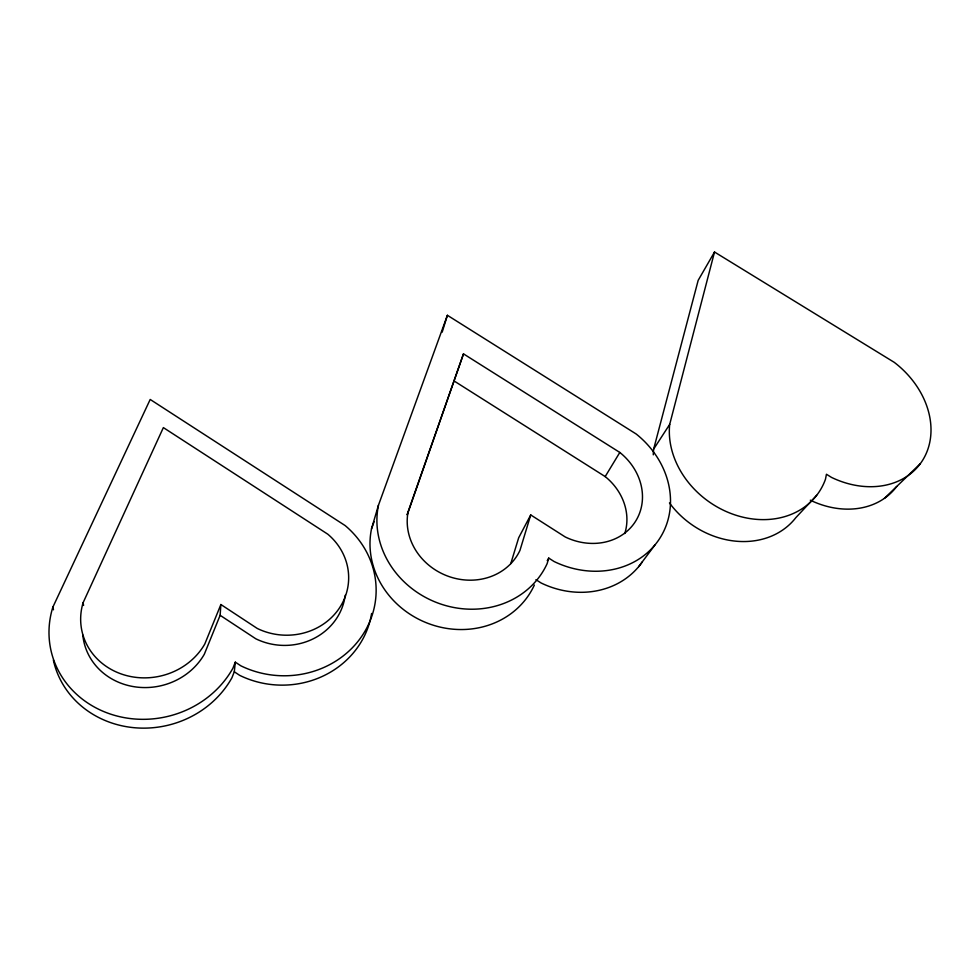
<?xml version="1.0" encoding="UTF-8"?>
<svg xmlns="http://www.w3.org/2000/svg" width="980" height="980" viewBox="0 0 980 980"><rect width="100%" height="100%" fill="white"/><g stroke="black" fill="none" stroke-linecap="round" stroke-linejoin="round"><path stroke-width="1.47" d="M82.822 635.064A64.974 59.572 -12.1 0 0 134.236 686.735A64.974 59.572 -12.1 0 0 204.33 654.211L220.132 615.305L220.88 604.525L257.262 628.45A62.732 58.126 4.4 0 0 337.61 610.589A62.732 58.126 4.4 0 0 327.798 534.198L163.366 427.599L83.104 602.7L83.57 605.444M53.373 660.14A96.114 88.335 -13.1 0 0 133.611 727.65A96.114 88.335 -13.1 0 0 231.942 677.744L234.293 671.778L235.31 662.149L240.823 665.8A92.794 86.301 3.7 0 0 359.807 639.021A92.794 86.301 3.7 0 0 345.119 525.549L150.197 399.46L52.871 607.11L53.471 609.793M669.683 424.413L714.518 252.019L894.25 362.343A82.59 65.807 36.8 0 1 924.201 457.587A82.59 65.807 36.8 0 1 831.505 477.407L826.446 474.247L825.479 479.232A84.415 69.911 35.2 0 1 733.395 514.378A84.415 69.911 35.2 0 1 669.683 424.413L653.66 449.085A81.659 68.416 35.5 0 0 653.293 454.843M653.66 449.085L698.177 280.341L714.518 252.019M548.751 558.098L547.146 563.61A89.78 81.218 23.6 0 1 440.118 603.827A89.78 81.218 23.6 0 1 378.452 505.239L447.395 315.291L636.167 433.993A87.343 76.416 30.4 0 1 659.712 538.449A87.343 76.416 30.4 0 1 554.092 561.516L548.751 558.098L547.244 560.634M534.357 585.036A86.644 79.086 23.6 0 1 430.82 624.407A86.644 79.086 23.6 0 1 371.518 528.82L378.452 505.239M530.731 514.941L519.951 550.417A59.584 53.888 23.6 0 1 449.146 576.608A59.584 53.888 23.6 0 1 408.121 511.707L463.491 353.866L619.813 452.442A57.967 50.703 30.4 0 1 635.285 521.715A57.967 50.703 30.4 0 1 565.24 536.966L530.731 514.941L518.69 537.751L510.764 563.647M442.176 332.171L447.395 315.291M407.19 514.451L408.121 511.707M407.239 514.855L463.491 353.866M371.518 528.82L374.115 521.63M235.31 662.149L232.922 668.201A97.914 89.78 -12.2 0 1 110.054 713.942A97.914 89.78 -12.2 0 1 52.871 607.11M220.88 604.525L204.783 644.032A66.211 60.552 -11.3 0 1 121.961 674.203A66.211 60.552 -11.3 0 1 83.104 602.7M624.774 533.524A56.007 49.478 30.7 0 0 605.187 476.586L619.813 452.442M638.678 566.661L654.873 545.064M816.646 495.341L795.772 517.734A81.659 68.416 35.5 0 1 669.463 502.948M884.45 498.33L920.355 463.638M454.169 381.024L605.187 476.586M535.938 579.67L541.082 582.965A84.39 74.566 30.7 0 0 642.317 561.846M220.132 615.305L255.829 638.801A61.581 57.257 3.7 0 0 345.18 595.313M234.293 671.778L239.708 675.367A91.128 85.027 3 0 0 371.604 613.48M896.712 486.448A79.944 64.521 37.2 0 1 810.313 500.192"/></g></svg>
